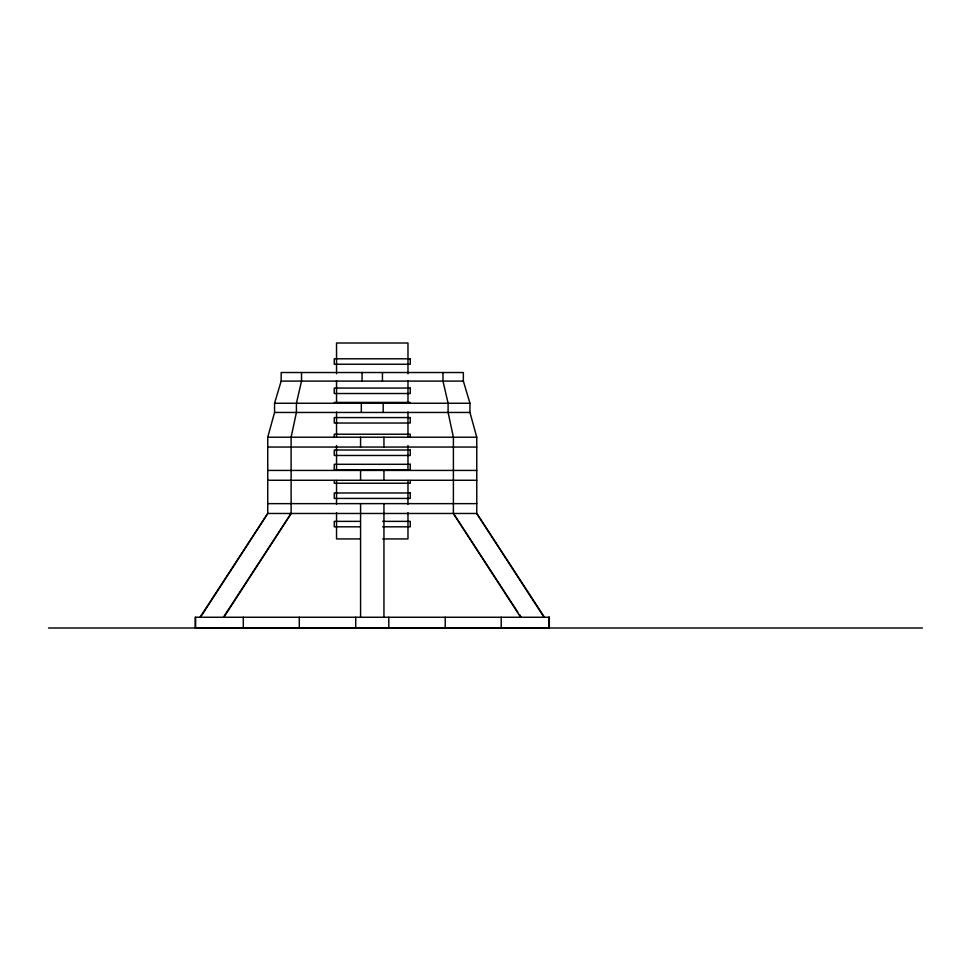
<?xml version="1.0" encoding="UTF-8"?>
<svg xmlns="http://www.w3.org/2000/svg" width="971" height="971" viewBox="0 0 971 971"><rect width="100%" height="100%" fill="white"/><g stroke="black" fill="none" stroke-linecap="round" stroke-linejoin="round"><path stroke-width="1.46" d="M200.475 617.253L267.741 513.477L267.741 437.217L274.562 412.457L274.562 403.256L281.165 381.093L281.165 372.524L463.349 372.524L463.349 381.093L469.952 403.256L469.952 412.457L476.761 437.217L476.761 513.477L544.027 617.253M223.852 617.253L291.118 513.477L291.118 437.217L296.41 412.457L296.41 403.256L301.532 381.093L301.532 372.524M200.038 617.253L267.741 513.477L476.761 513.477L544.476 617.253M223.415 617.253L291.118 513.477M281.165 381.093L463.349 381.093M334.255 402.431L410.26 402.431M274.562 403.256L469.952 403.256M274.562 412.457L469.952 412.457M267.741 437.217L476.761 437.217M267.741 447.048L476.761 447.048M267.741 470.425L476.761 470.425M267.741 480.269L476.761 480.269M267.741 503.633L476.761 503.633M360.35 521.366L334.255 521.366L334.255 526.816L360.35 526.816M382.671 521.366L410.26 521.366L410.26 526.816L382.671 526.816M360.35 538.929L336.536 538.929L336.536 512.639M382.671 538.929L407.978 538.929L407.978 512.639M48.55 627.994L922.45 627.994M442.97 372.524L442.97 381.093L448.104 403.256L448.104 412.457L453.396 437.217L453.396 513.477L517.798 612.191M519.449 614.716L521.099 617.253M453.396 513.477L520.662 617.253L519.461 614.582M548.87 617.253L548.87 627.739M501.206 617.253L501.206 627.739M445.216 617.253L445.216 627.739M410.26 436.938L410.26 434.219L334.255 434.219L334.255 436.938M410.26 480.499L410.26 483.23L334.255 483.23L334.255 480.499M407.978 373.762L407.978 343.006L336.536 343.006L336.536 373.762M407.978 380.693L407.978 402.431M407.978 412.032L407.978 436.938M407.978 445.58L407.978 469.746M407.978 480.499L407.978 504.265M388.788 617.253L388.788 627.739M383.946 437.217L383.946 447.048M383.946 470.425L383.946 480.269M383.946 503.633L383.946 617.253M383.181 403.256L383.181 412.457M382.44 372.524L382.44 381.093M362.074 372.524L362.074 381.093M361.333 403.256L361.333 412.457M360.569 437.217L360.569 447.048M360.569 470.425L360.569 480.269M360.569 503.633L360.569 617.253M355.726 617.253L355.726 627.739M336.536 380.693L336.536 402.431M336.536 412.032L336.536 436.938M336.536 445.58L336.536 469.746M336.536 480.499L336.536 504.265M299.286 617.253L299.286 627.739M243.296 617.253L243.296 627.739M195.632 617.253L195.632 627.739M410.26 358.797L334.255 358.797L334.255 364.246L410.26 364.246L410.26 358.797M410.26 388.072L334.255 388.072L334.255 393.522L410.26 393.522L410.26 388.072M410.26 417.579L334.255 417.579L334.255 423.028L410.26 423.028L410.26 417.579M410.26 450.01L334.255 450.01L334.255 455.472L410.26 455.472L410.26 450.01M410.26 464.296L334.255 464.296L334.255 469.746L410.26 469.746L410.26 464.296M410.26 492.977L334.255 492.977L334.255 498.426L410.26 498.426L410.26 492.977M549.319 617.253L195.195 617.253L195.195 627.739L549.319 627.739L549.319 617.253"/></g></svg>
